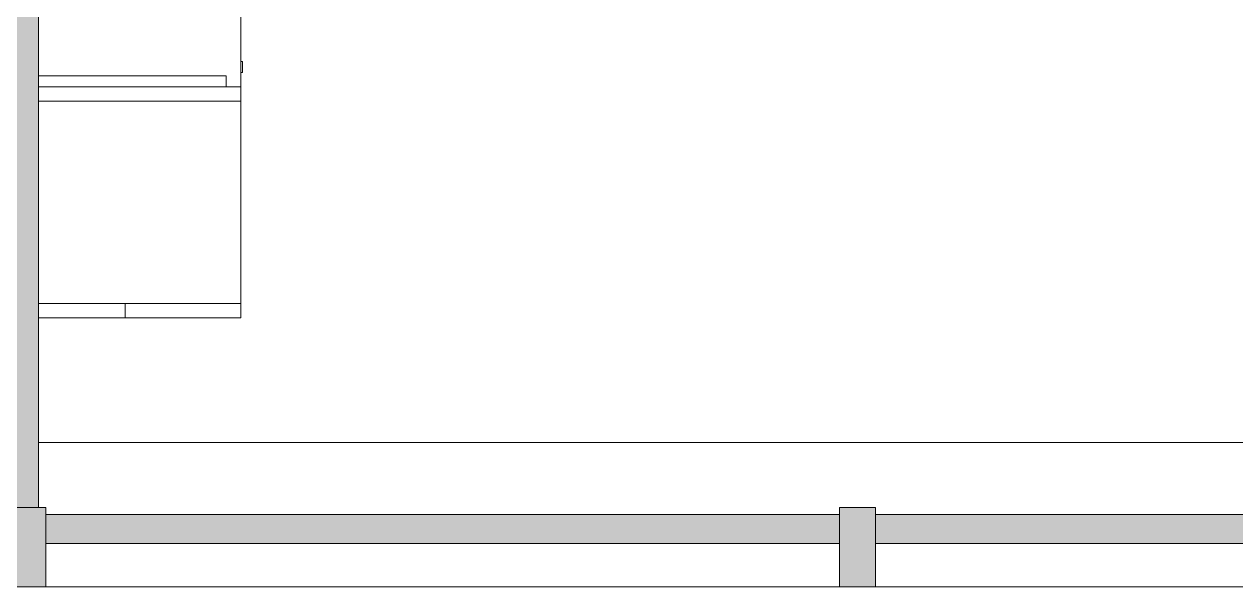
# Model space of a CAD drawing. Header units: inches. Extents: x 385 to 2249, y -1773 to -36.
# Drawn here: x 1573.7 to 1657.7, y -1724.9 to -1685.9 of the extents above; entities that cross this region are included whole.
import ezdxf

# ---------------------------------------------------------------- set-up
doc = ezdxf.new("R2010")
doc.units = ezdxf.units.IN
doc.header["$MEASUREMENT"] = 0
for name, color, linetype, lineweight in [('A-DETL-THIN', 151, 'Continuous', 9), ('A-GLAZ-CURT', 52, 'Continuous', 13), ('A-GLAZ-CWMG', 51, 'Continuous', 13), ('A-WALL', 113, 'Continuous', 13), ('A-WALL-PATT', 111, 'Continuous', 13), ('I-FURN', 30, 'Continuous', 9), ('I-FURN-PNLS', 30, 'Continuous', 9), ('I-WALL', 2, 'Continuous', 13)]:
    doc.layers.add(name, color=color, linetype=linetype, lineweight=lineweight)

# ---------------------------------------------------------------- blocks, each defined once
blk = doc.blocks.new('System Panel - Glazed 2-5232122-Level 6 POWER _ SIGNAL')
at = {"layer": 'A-GLAZ-CURT', "lineweight": 9}
blk.add_hatch(color=7, dxfattribs=at).paths.add_polyline_path([(27.5, 0.25), (27.5, 0.25), (27.5, 2.25), (-27.5, 2.246), (-27.5, 0.25), (-15.185, 0.25)], flags=0)
at = {"layer": 'A-GLAZ-CURT', "color": 8, "lineweight": 20}
for p, q in [((27.5, 2.25), (-27.5, 2.25)), ((-27.5, 2.25), (-27.5, 0.25)), ((27.5, 0.25), (27.5, 2.25)), ((-27.5, 0.25), (27.5, 0.25))]:
    blk.add_line(p, q, dxfattribs=at)
blk = doc.blocks.new('Rectangular Mullion - 2_5_ x 5_ rectangular-5104493-Level 6 POWER _ SIGNAL')
at = {"layer": 'A-GLAZ-CWMG', "lineweight": 9}
blk.add_hatch(color=7, dxfattribs=at).paths.add_polyline_path([(-2.5, 2.75), (0, 2.75), (0, -2.75), (-2.5, -2.75), (-2.5, -0.25)], flags=0)
at = {"layer": 'A-GLAZ-CWMG', "color": 8, "lineweight": 20}
for p, q in [((-2.5, 2.75), (0, 2.75)), ((-2.5, -2.75), (-2.5, 2.75)), ((0, 2.75), (0, -2.75)), ((0, -2.75), (-2.5, -2.75))]:
    blk.add_line(p, q, dxfattribs=at)
blk = doc.blocks.new('Rectangular Mullion - 2_5_ x 5_ rectangular-5103979-Level 6 POWER _ SIGNAL')
at = {"layer": 'A-GLAZ-CWMG', "lineweight": 9}
blk.add_hatch(color=7, dxfattribs=at).paths.add_polyline_path([(-2.5, 2.75), (-2.5, -2.75), (0, -2.75), (0, 2.75)], flags=0)
at = {"layer": 'A-GLAZ-CWMG', "color": 8, "lineweight": 20}
for p, q in [((0, 2.75), (-2.5, 2.75)), ((-2.5, 2.75), (-2.5, -2.75)), ((0, -2.75), (0, 2.75)), ((-2.5, -2.75), (0, -2.75))]:
    blk.add_line(p, q, dxfattribs=at)
blk = doc.blocks.new('System Panel - Glazed 2-5105823-Level 6 POWER _ SIGNAL')
at = {"layer": 'A-GLAZ-CURT', "lineweight": 9}
blk.add_hatch(color=7, dxfattribs=at).paths.add_polyline_path([(28.75, 0.25), (28.75, 2.25), (-28.75, 2.246), (-28.75, 0.25), (-14.331, 0.25)], flags=0)
at = {"layer": 'A-GLAZ-CURT', "color": 8, "lineweight": 20}
for p, q in [((28.75, 2.25), (-28.75, 2.25)), ((-28.75, 2.25), (-28.75, 0.25)), ((28.75, 0.25), (28.75, 2.25)), ((-28.75, 0.25), (28.75, 0.25))]:
    blk.add_line(p, q, dxfattribs=at)
blk = doc.blocks.new('Walls 73 - Walls 3-5131590-Level 6 POWER _ SIGNAL')
at = {"layer": 'A-WALL', "lineweight": 9}
blk.add_line((54.477, -1568.872), (54.477, -1669.641), dxfattribs=at)
blk = doc.blocks.new('Rectangular Mullion - 2_5_ x 5_ rectangular-5232121-Level 6 POWER _ SIGNAL')
at = {"layer": 'A-GLAZ-CWMG', "lineweight": 9}
blk.add_line((1630.203, -1724.891), (1575.203, -1724.891), dxfattribs=at)
blk = doc.blocks.new('Rectangular Mullion - 2_5_ x 5_ rectangular-V33-Level 6 POWER _ SIGNAL')
at = {"layer": 'A-GLAZ-CWMG', "lineweight": 9}
blk.add_line((1450.204, -1724.891), (1392.704, -1724.891), dxfattribs=at)
blk = doc.blocks.new('Zira Wksta 11 - Type 2-V135-Level 6 POWER _ SIGNAL')
at = {"layer": 'I-FURN-PNLS'}
for p, q in [((-2, 88), (-16, 88)), ((-16, 88), (-16, 72)), ((-16, 72), (-16, 88)), ((-16, 88), (-2, 88)), ((-16, 87), (-16, 88)), ((-16, 88), (-16, 87)), ((-8, 88), (-16, 88)), ((-8, 88), (-16, 88)), ((-2, 88), (-16, 88)), ((-16, 88), (-16, 72)), ((-16, 72), (-16, 88)), ((-16, 88), (-2, 88)), ((-8, 88), (-2, 88)), ((-2, 88), (-8, 88)), ((-8, 87), (-8, 88)), ((-8, 88), (-8, 87)), ((-2, 88), (-8, 88)), ((-2, 88), (-8, 88)), ((-16, 73), (-16, 87)), ((-16, 87), (-16, 73)), ((-8, 87), (-16, 87)), ((-8, 87), (-16, 87)), ((-16, 72), (-16, 87)), ((-16, 87), (-16, 72)), ((-2, 87), (-8, 87)), ((-2, 87), (-8, 87)), ((-8, 87), (-2, 87)), ((-2, 87), (-8, 87)), ((-16, 73), (-2, 73)), ((-2, 73), (-16, 73)), ((-2, 73), (-16, 73)), ((-16, 73), (-16, 72)), ((-16, 72), (-16, 73)), ((-16, 73), (-2, 73)), ((-16, 72), (-2, 72)), ((-2, 72), (-16, 72)), ((-16, 72), (-15, 72)), ((-15, 72), (-16, 72)), ((-16, 72), (-15, 72)), ((-15, 72), (-16, 72)), ((-16, 72), (-2, 72)), ((-15, 72), (-16, 72)), ((-16, 36), (-16, 72)), ((-16, 72), (-2, 72)), ((-2, 72), (-16, 72)), ((-16, 72), (-16, 36)), ((-16, 36), (-16, 72)), ((-16, 72), (-2, 72)), ((-15, 72), (-2, 72)), ((-2, 72), (-15, 72)), ((-15, 72), (-2, 72)), ((-2, 72), (-15, 72)), ((-2, 72), (-15, 72)), ((-2, 72), (-15, 72)), ((-15, 72), (-15, 71.25)), ((-15, 71.25), (-15, 72)), ((-15, 72), (-2, 72)), ((-16, 71), (-16.125, 71)), ((-16.125, 71), (-16.125, 70.89)), ((-16.125, 70.25), (-16.125, 71)), ((-16.125, 70.89), (-16.125, 70.36)), ((-16, 71), (-16, 70.25)), ((-16, 70.89), (-16, 71)), ((-16, 70.36), (-16, 70.89)), ((-15, 71.25), (-2, 71.25)), ((-2, 71.25), (-15, 71.25)), ((-16.125, 70.36), (-16.125, 70.25)), ((-16.125, 70.25), (-16, 70.25)), ((-16, 70.25), (-16, 70.36))]:
    blk.add_line(p, q, dxfattribs=at)

msp = doc.modelspace()

# ---------------------------------------------------------------- hatches: boundary and pattern name
at = {"layer": 'A-WALL-PATT', "lineweight": 9}
msp.add_hatch(color=7, dxfattribs=at).paths.add_polyline_path([(1571.203, -1719.391), (1574.703, -1719.391), (1574.703, -1571.947), (1571.203, -1571.947), (1571.203, -1714.891)], flags=0)

# ---------------------------------------------------------------- linework, layer by layer
at = {"layer": 'A-DETL-THIN'}
msp.add_line((1330.204, -1724.891), (1810.18, -1724.891), dxfattribs=at)
at = {"layer": 'I-WALL', "color": 8, "lineweight": 20}
for p, q in [((1574.703, -1719.391), (1574.703, -1571.947)), ((1571.203, -1719.391), (1574.703, -1719.391))]:
    msp.add_line(p, q, dxfattribs=at)

# ---------------------------------------------------------------- block references
at = {"layer": 'A-GLAZ-CURT', "lineweight": 9}
for name, p in [('System Panel - Glazed 2-5232122-Level 6 POWER _ SIGNAL', (1602.703, -1722.141)), ('System Panel - Glazed 2-5105823-Level 6 POWER _ SIGNAL', (1661.453, -1722.141))]:
    msp.add_blockref(name, p, dxfattribs=at)
at = {"layer": 'A-GLAZ-CWMG', "lineweight": 9, "rotation": 180}
msp.add_blockref('Rectangular Mullion - 2_5_ x 5_ rectangular-5103979-Level 6 POWER _ SIGNAL', (1572.703, -1722.141), dxfattribs=at)
at = {"layer": 'A-GLAZ-CWMG', "lineweight": 9, "extrusion": (0, 0, -1), "rotation": 180}
msp.add_blockref('Rectangular Mullion - 2_5_ x 5_ rectangular-5104493-Level 6 POWER _ SIGNAL', (-1632.703, -1722.141), dxfattribs=at)
at = {"layer": 'A-GLAZ-CWMG', "lineweight": 9}
for name, p in [('Rectangular Mullion - 2_5_ x 5_ rectangular-5232121-Level 6 POWER _ SIGNAL', (0, 0)), ('Rectangular Mullion - 2_5_ x 5_ rectangular-V33-Level 6 POWER _ SIGNAL', (239.999, 0))]:
    msp.add_blockref(name, p, dxfattribs=at)
at = {"layer": 'A-WALL', "lineweight": 9, "rotation": 270.0000000000001}
msp.add_blockref('Walls 73 - Walls 3-5131590-Level 6 POWER _ SIGNAL', (3244.344, -1660.413), dxfattribs=at)
at = {"layer": 'I-FURN', "rotation": 180}
msp.add_blockref('Zira Wksta 11 - Type 2-V135-Level 6 POWER _ SIGNAL', (1572.703, -1618.261), dxfattribs=at)

doc.saveas('drawing.dxf')
